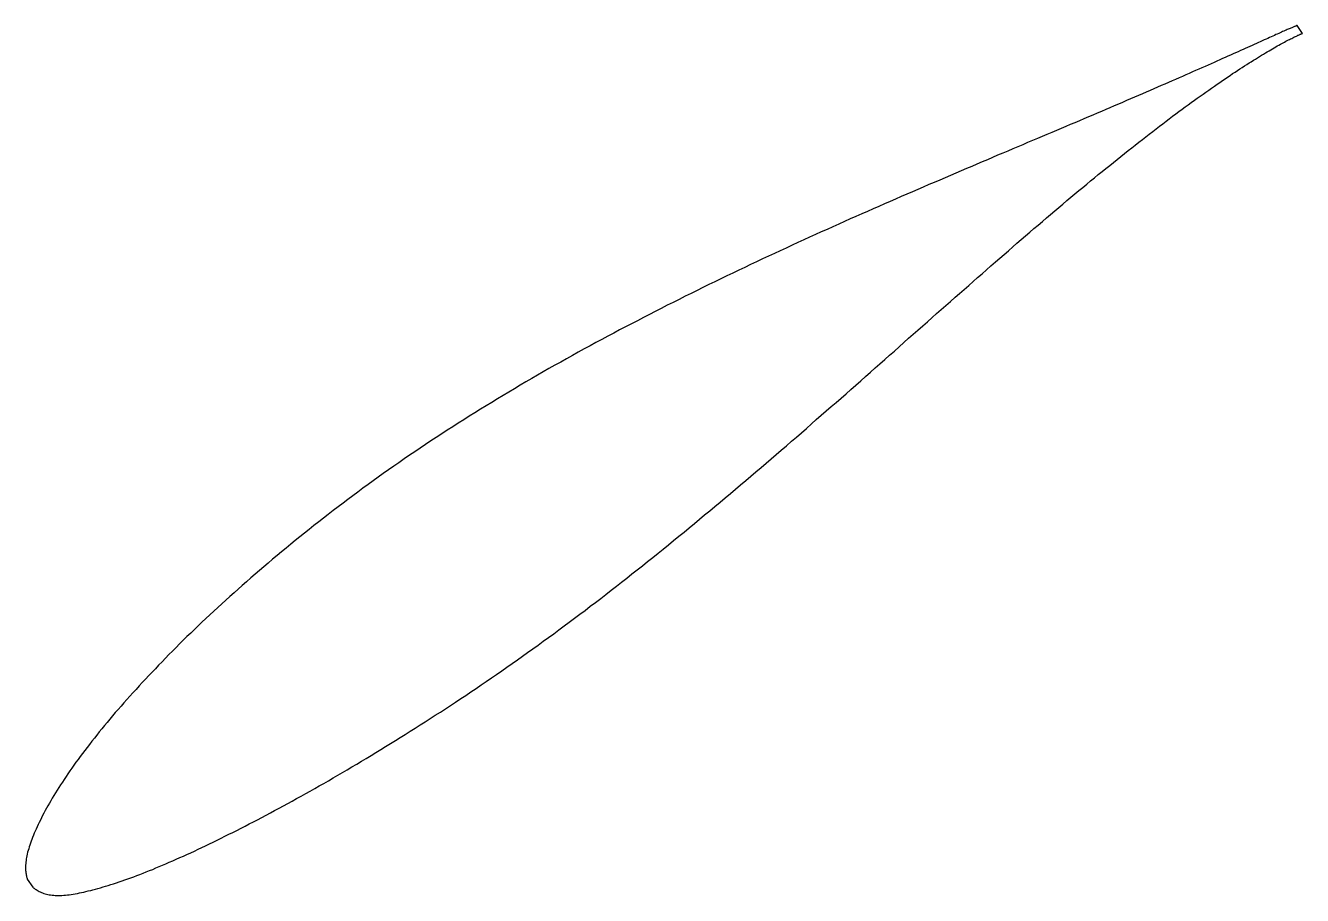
# Model space of a CAD drawing. Header units: metres. Extents: x -33 to 67, y -23 to 45.
import ezdxf

# ---------------------------------------------------------------- set-up
doc = ezdxf.new("R2010")
doc.units = ezdxf.units.M

msp = doc.modelspace()

# ---------------------------------------------------------------- linework, layer by layer
msp.add_lwpolyline([(66.67, 45.46), (66.66, 45.46), (66.66, 45.46), (66.65, 45.45), (66.63, 45.45), (66.61, 45.44), (66.59, 45.43), (66.56, 45.42), (66.53, 45.41), (66.49, 45.39), (66.45, 45.37), (66.4, 45.36), (66.35, 45.34), (66.3, 45.31), (66.24, 45.29), (66.18, 45.26), (66.11, 45.23), (66.04, 45.2), (65.97, 45.17), (65.89, 45.14), (65.81, 45.1), (65.72, 45.06), (65.63, 45.02), (65.53, 44.98), (65.43, 44.93), (65.33, 44.89), (65.22, 44.84), (65.11, 44.79), (65, 44.74), (64.88, 44.68), (64.75, 44.63), (64.62, 44.57), (64.49, 44.51), (64.36, 44.45), (64.22, 44.38), (64.07, 44.32), (63.92, 44.25), (63.77, 44.18), (63.62, 44.11), (63.46, 44.04), (63.29, 43.97), (63.12, 43.89), (62.95, 43.81), (62.77, 43.73), (62.59, 43.65), (62.41, 43.57), (62.22, 43.48), (62.03, 43.4), (61.83, 43.31), (61.63, 43.22), (61.43, 43.13), (61.22, 43.04), (61.01, 42.94), (60.8, 42.85), (60.58, 42.75), (60.35, 42.65), (60.13, 42.55), (59.9, 42.44), (59.66, 42.34), (59.42, 42.23), (59.18, 42.13), (58.93, 42.02), (58.68, 41.91), (58.43, 41.8), (58.17, 41.68), (57.91, 41.57), (57.65, 41.45), (57.38, 41.34), (57.11, 41.22), (56.83, 41.1), (56.55, 40.98), (56.27, 40.85), (55.98, 40.73), (55.69, 40.6), (55.4, 40.48), (55.1, 40.35), (54.8, 40.22), (54.5, 40.09), (54.19, 39.95), (53.88, 39.82), (53.56, 39.68), (53.25, 39.55), (52.92, 39.41), (52.6, 39.27), (52.27, 39.13), (51.94, 38.99), (51.61, 38.85), (51.27, 38.7), (50.93, 38.56), (50.59, 38.41), (50.24, 38.26), (49.89, 38.11), (49.54, 37.96), (49.18, 37.81), (48.82, 37.66), (48.46, 37.51), (48.09, 37.35), (47.73, 37.2), (47.36, 37.04), (46.98, 36.88), (46.61, 36.72), (46.23, 36.56), (45.84, 36.4), (45.46, 36.24), (45.07, 36.07), (44.68, 35.91), (44.29, 35.74), (43.89, 35.57), (43.5, 35.4), (43.1, 35.24), (42.69, 35.06), (42.29, 34.89), (41.88, 34.72), (41.47, 34.55), (41.06, 34.37), (40.65, 34.19), (40.23, 34.02), (39.81, 33.84), (39.39, 33.66), (38.97, 33.48), (38.54, 33.29), (38.11, 33.11), (37.69, 32.93), (37.25, 32.74), (36.82, 32.55), (36.39, 32.37), (35.95, 32.18), (35.51, 31.99), (35.07, 31.8), (34.63, 31.6), (34.19, 31.41), (33.74, 31.22), (33.3, 31.02), (32.85, 30.82), (32.4, 30.63), (31.95, 30.43), (31.5, 30.23), (31.05, 30.02), (30.59, 29.82), (30.14, 29.62), (29.68, 29.41), (29.22, 29.21), (28.76, 29), (28.3, 28.79), (27.84, 28.58), (27.38, 28.37), (26.92, 28.16), (26.46, 27.94), (25.99, 27.73), (25.53, 27.51), (25.06, 27.3), (24.6, 27.08), (24.13, 26.86), (23.66, 26.64), (23.2, 26.42), (22.73, 26.19), (22.26, 25.97), (21.79, 25.75), (21.32, 25.52), (20.85, 25.29), (20.38, 25.06), (19.91, 24.83), (19.44, 24.6), (18.97, 24.37), (18.5, 24.14), (18.03, 23.9), (17.56, 23.66), (17.09, 23.43), (16.62, 23.19), (16.15, 22.95), (15.69, 22.71), (15.22, 22.47), (14.75, 22.22), (14.28, 21.98), (13.81, 21.74), (13.35, 21.49), (12.88, 21.24), (12.41, 20.99), (11.95, 20.74), (11.48, 20.49), (11.02, 20.24), (10.56, 19.99), (10.09, 19.73), (9.63, 19.48), (9.17, 19.22), (8.71, 18.96), (8.25, 18.71), (7.79, 18.45), (7.34, 18.18), (6.88, 17.92), (6.43, 17.66), (5.97, 17.4), (5.52, 17.13), (5.07, 16.86), (4.62, 16.6), (4.18, 16.33), (3.73, 16.06), (3.28, 15.79), (2.84, 15.52), (2.4, 15.24), (1.96, 14.97), (1.52, 14.7), (1.08, 14.42), (0.65, 14.14), (0.21, 13.87), (-0.22, 13.59), (-0.65, 13.31), (-1.08, 13.03), (-1.5, 12.75), (-1.93, 12.47), (-2.35, 12.18), (-2.77, 11.9), (-3.19, 11.62), (-3.6, 11.33), (-4.02, 11.04), (-4.43, 10.76), (-4.84, 10.47), (-5.25, 10.18), (-5.65, 9.89), (-6.05, 9.6), (-6.45, 9.31), (-6.85, 9.02), (-7.25, 8.73), (-7.64, 8.44), (-8.03, 8.15), (-8.42, 7.85), (-8.81, 7.56), (-9.19, 7.27), (-9.58, 6.97), (-9.96, 6.68), (-10.33, 6.38), (-10.71, 6.09), (-11.08, 5.79), (-11.45, 5.5), (-11.82, 5.2), (-12.18, 4.91), (-12.54, 4.61), (-12.9, 4.32), (-13.26, 4.02), (-13.61, 3.73), (-13.96, 3.43), (-14.31, 3.14), (-14.66, 2.84), (-15, 2.55), (-15.34, 2.26), (-15.68, 1.96), (-16.02, 1.67), (-16.35, 1.38), (-16.68, 1.09), (-17, 0.79), (-17.33, 0.5), (-17.65, 0.21), (-17.97, -0.08), (-18.28, -0.37), (-18.6, -0.66), (-18.91, -0.94), (-19.21, -1.23), (-19.52, -1.52), (-19.82, -1.81), (-20.12, -2.09), (-20.41, -2.38), (-20.7, -2.66), (-20.99, -2.94), (-21.28, -3.23), (-21.56, -3.51), (-21.84, -3.79), (-22.12, -4.07), (-22.39, -4.35), (-22.66, -4.63), (-22.93, -4.9), (-23.19, -5.18), (-23.45, -5.45), (-23.71, -5.72), (-23.97, -6), (-24.22, -6.27), (-24.47, -6.54), (-24.71, -6.81), (-24.95, -7.07), (-25.19, -7.34), (-25.43, -7.6), (-25.66, -7.86), (-25.89, -8.13), (-26.11, -8.39), (-26.34, -8.64), (-26.55, -8.9), (-26.77, -9.16), (-26.98, -9.41), (-27.19, -9.66), (-27.4, -9.91), (-27.6, -10.16), (-27.8, -10.41), (-27.99, -10.65), (-28.19, -10.9), (-28.38, -11.14), (-28.56, -11.38), (-28.74, -11.62), (-28.92, -11.85), (-29.1, -12.09), (-29.27, -12.32), (-29.44, -12.55), (-29.6, -12.78), (-29.76, -13.01), (-29.92, -13.23), (-30.07, -13.46), (-30.22, -13.68), (-30.37, -13.9), (-30.51, -14.11), (-30.65, -14.33), (-30.79, -14.54), (-30.92, -14.75), (-31.05, -14.96), (-31.18, -15.17), (-31.3, -15.37), (-31.42, -15.58), (-31.53, -15.78), (-31.65, -15.97), (-31.75, -16.17), (-31.86, -16.36), (-31.96, -16.55), (-32.06, -16.74), (-32.15, -16.92), (-32.24, -17.11), (-32.33, -17.29), (-32.42, -17.46), (-32.5, -17.64), (-32.57, -17.81), (-32.65, -17.98), (-32.72, -18.14), (-32.79, -18.3), (-32.85, -18.46), (-32.91, -18.62), (-32.97, -18.77), (-33.02, -18.93), (-33.07, -19.07), (-33.12, -19.22), (-33.16, -19.36), (-33.2, -19.5), (-33.24, -19.64), (-33.27, -19.78), (-33.3, -19.91), (-33.33, -20.04), (-33.35, -20.16), (-33.37, -20.29), (-33.38, -20.41), (-33.39, -20.52), (-33.4, -20.64), (-33.41, -20.75), (-33.41, -20.86), (-33.4, -20.96), (-33.4, -21.06), (-33.39, -21.16), (-33.38, -21.25), (-33.37, -21.34), (-33.36, -21.42), (-33.34, -21.5), (-33.32, -21.57), (-33.3, -21.63), (-33.29, -21.69), (-33.27, -21.73), (-33.27, -21.75), (-32.84, -22.39), (-32.83, -22.39), (-32.81, -22.41), (-32.79, -22.42), (-32.75, -22.45), (-32.7, -22.49), (-32.64, -22.53), (-32.57, -22.58), (-32.5, -22.63), (-32.42, -22.67), (-32.34, -22.72), (-32.25, -22.76), (-32.16, -22.8), (-32.06, -22.84), (-31.97, -22.88), (-31.86, -22.91), (-31.76, -22.93), (-31.65, -22.96), (-31.54, -22.98), (-31.43, -23), (-31.31, -23.01), (-31.19, -23.02), (-31.07, -23.03), (-30.94, -23.04), (-30.81, -23.04), (-30.67, -23.04), (-30.54, -23.03), (-30.4, -23.02), (-30.26, -23.01), (-30.11, -22.99), (-29.96, -22.98), (-29.81, -22.96), (-29.65, -22.93), (-29.49, -22.9), (-29.33, -22.87), (-29.16, -22.84), (-28.99, -22.81), (-28.82, -22.77), (-28.65, -22.73), (-28.47, -22.68), (-28.28, -22.64), (-28.1, -22.59), (-27.9, -22.54), (-27.71, -22.49), (-27.51, -22.43), (-27.31, -22.37), (-27.11, -22.31), (-26.9, -22.25), (-26.69, -22.18), (-26.48, -22.11), (-26.26, -22.04), (-26.04, -21.97), (-25.81, -21.89), (-25.59, -21.81), (-25.36, -21.73), (-25.12, -21.65), (-24.89, -21.56), (-24.65, -21.47), (-24.4, -21.38), (-24.16, -21.28), (-23.91, -21.18), (-23.66, -21.08), (-23.4, -20.98), (-23.15, -20.87), (-22.89, -20.76), (-22.62, -20.65), (-22.36, -20.54), (-22.09, -20.42), (-21.81, -20.31), (-21.54, -20.18), (-21.26, -20.06), (-20.98, -19.93), (-20.7, -19.8), (-20.41, -19.67), (-20.12, -19.54), (-19.83, -19.4), (-19.54, -19.26), (-19.24, -19.12), (-18.94, -18.98), (-18.64, -18.83), (-18.33, -18.69), (-18.02, -18.53), (-17.71, -18.38), (-17.4, -18.22), (-17.08, -18.07), (-16.77, -17.91), (-16.44, -17.74), (-16.12, -17.58), (-15.8, -17.41), (-15.47, -17.24), (-15.14, -17.07), (-14.81, -16.89), (-14.47, -16.72), (-14.13, -16.54), (-13.8, -16.36), (-13.45, -16.17), (-13.11, -15.99), (-12.76, -15.8), (-12.42, -15.61), (-12.07, -15.41), (-11.71, -15.22), (-11.36, -15.02), (-11, -14.82), (-10.65, -14.62), (-10.29, -14.41), (-9.93, -14.21), (-9.56, -14), (-9.2, -13.78), (-8.83, -13.57), (-8.46, -13.36), (-8.09, -13.14), (-7.72, -12.92), (-7.34, -12.7), (-6.97, -12.47), (-6.59, -12.24), (-6.21, -12.02), (-5.83, -11.78), (-5.45, -11.55), (-5.07, -11.32), (-4.68, -11.08), (-4.29, -10.84), (-3.91, -10.6), (-3.52, -10.36), (-3.13, -10.11), (-2.74, -9.86), (-2.34, -9.61), (-1.95, -9.36), (-1.55, -9.11), (-1.16, -8.85), (-0.76, -8.6), (-0.36, -8.34), (0.04, -8.07), (0.44, -7.81), (0.84, -7.54), (1.24, -7.28), (1.64, -7.01), (2.05, -6.74), (2.45, -6.46), (2.85, -6.19), (3.26, -5.91), (3.67, -5.63), (4.07, -5.35), (4.48, -5.06), (4.89, -4.78), (5.3, -4.49), (5.7, -4.2), (6.11, -3.91), (6.52, -3.62), (6.93, -3.32), (7.34, -3.02), (7.75, -2.73), (8.16, -2.43), (8.57, -2.12), (8.98, -1.82), (9.39, -1.51), (9.8, -1.21), (10.21, -0.9), (10.63, -0.59), (11.04, -0.27), (11.45, 0.04), (11.86, 0.35), (12.27, 0.67), (12.68, 0.99), (13.09, 1.31), (13.5, 1.63), (13.91, 1.95), (14.32, 2.28), (14.73, 2.6), (15.14, 2.93), (15.55, 3.25), (15.96, 3.58), (16.37, 3.91), (16.78, 4.24), (17.19, 4.57), (17.6, 4.9), (18.01, 5.24), (18.42, 5.57), (18.82, 5.91), (19.23, 6.24), (19.64, 6.58), (20.04, 6.92), (20.45, 7.25), (20.85, 7.59), (21.26, 7.93), (21.66, 8.27), (22.07, 8.61), (22.47, 8.95), (22.87, 9.29), (23.28, 9.64), (23.68, 9.98), (24.08, 10.32), (24.48, 10.66), (24.88, 11), (25.28, 11.35), (25.67, 11.69), (26.07, 12.03), (26.47, 12.37), (26.87, 12.72), (27.26, 13.06), (27.65, 13.4), (28.05, 13.74), (28.44, 14.09), (28.83, 14.43), (29.22, 14.77), (29.61, 15.11), (30, 15.45), (30.39, 15.79), (30.78, 16.13), (31.17, 16.47), (31.55, 16.81), (31.94, 17.15), (32.32, 17.49), (32.7, 17.83), (33.08, 18.16), (33.46, 18.5), (33.84, 18.83), (34.22, 19.17), (34.6, 19.5), (34.97, 19.83), (35.35, 20.17), (35.72, 20.5), (36.09, 20.83), (36.46, 21.15), (36.83, 21.48), (37.2, 21.81), (37.57, 22.13), (37.94, 22.46), (38.3, 22.78), (38.66, 23.1), (39.03, 23.42), (39.39, 23.74), (39.75, 24.06), (40.1, 24.37), (40.46, 24.68), (40.82, 25), (41.17, 25.31), (41.52, 25.62), (41.87, 25.92), (42.22, 26.23), (42.57, 26.53), (42.92, 26.84), (43.26, 27.14), (43.6, 27.44), (43.95, 27.73), (44.29, 28.03), (44.62, 28.32), (44.96, 28.61), (45.3, 28.9), (45.63, 29.19), (45.96, 29.47), (46.29, 29.75), (46.62, 30.03), (46.95, 30.31), (47.27, 30.59), (47.59, 30.86), (47.91, 31.13), (48.23, 31.4), (48.55, 31.67), (48.87, 31.94), (49.18, 32.2), (49.49, 32.46), (49.8, 32.71), (50.11, 32.97), (50.42, 33.22), (50.72, 33.47), (51.02, 33.72), (51.32, 33.96), (51.62, 34.21), (51.92, 34.45), (52.21, 34.68), (52.5, 34.92), (52.79, 35.15), (53.08, 35.38), (53.37, 35.61), (53.65, 35.83), (53.93, 36.05), (54.21, 36.27), (54.49, 36.49), (54.76, 36.7), (55.03, 36.91), (55.3, 37.12), (55.57, 37.32), (55.83, 37.53), (56.09, 37.73), (56.35, 37.92), (56.61, 38.12), (56.87, 38.31), (57.12, 38.5), (57.37, 38.68), (57.61, 38.87), (57.86, 39.05), (58.1, 39.22), (58.34, 39.4), (58.58, 39.57), (58.81, 39.74), (59.04, 39.9), (59.27, 40.06), (59.49, 40.22), (59.72, 40.38), (59.94, 40.54), (60.16, 40.69), (60.37, 40.84), (60.58, 40.98), (60.79, 41.12), (61, 41.26), (61.2, 41.4), (61.4, 41.53), (61.59, 41.67), (61.79, 41.79), (61.98, 41.92), (62.17, 42.04), (62.35, 42.16), (62.53, 42.28), (62.71, 42.39), (62.89, 42.51), (63.06, 42.61), (63.23, 42.72), (63.39, 42.82), (63.55, 42.92), (63.71, 43.02), (63.87, 43.12), (64.02, 43.21), (64.17, 43.3), (64.31, 43.38), (64.46, 43.47), (64.59, 43.55), (64.73, 43.63), (64.86, 43.7), (64.99, 43.78), (65.11, 43.85), (65.23, 43.92), (65.35, 43.98), (65.47, 44.04), (65.58, 44.1), (65.68, 44.16), (65.78, 44.22), (65.88, 44.27), (65.98, 44.32), (66.07, 44.37), (66.16, 44.41), (66.24, 44.45), (66.32, 44.49), (66.4, 44.53), (66.47, 44.57), (66.54, 44.6), (66.61, 44.63), (66.67, 44.66), (66.72, 44.69), (66.78, 44.71), (66.83, 44.73), (66.87, 44.75), (66.91, 44.77), (66.95, 44.78), (66.98, 44.8), (67.01, 44.81), (67.03, 44.82), (67.05, 44.82), (67.07, 44.83), (67.08, 44.83), (67.09, 44.84), (67.09, 44.84), (66.67, 45.46)], close=True)

doc.saveas('drawing.dxf')
